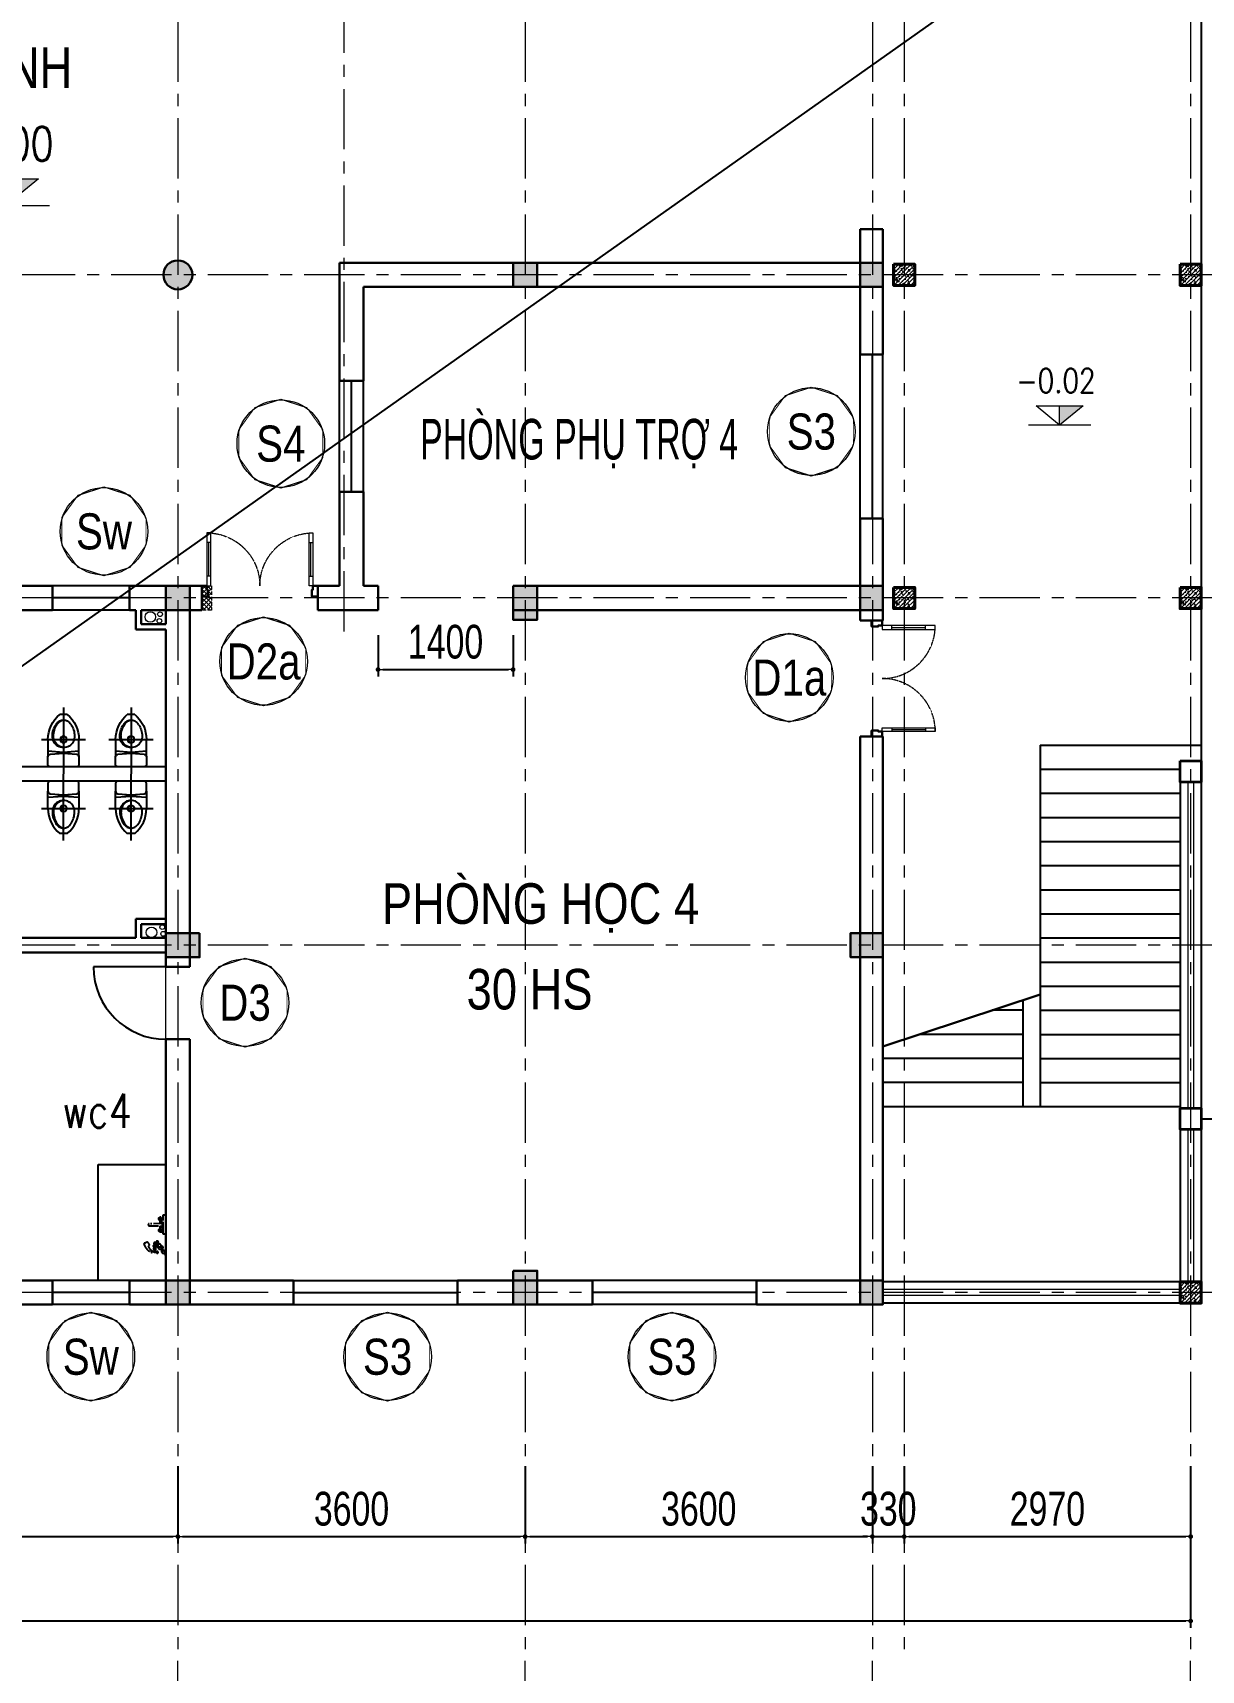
# Model space of a CAD drawing. Header units: millimetres. Extents: x -519517 to -431282, y -372679 to 113618.
# Drawn here: x -463036 to -450921, y 25973 to 42951 of the extents above; entities that cross this region are included whole.
import ezdxf
from ezdxf.enums import TextEntityAlignment as Align

# ---------------------------------------------------------------- set-up
doc = ezdxf.new("R2010")
doc.units = ezdxf.units.MM
doc.header["$LTSCALE"] = 5
for name, pattern in [('CENTER2', [28.575, 19.05, -3.175, 3.175, -3.175]), ('CENTERX2', [4, 2.5, -0.5, 0.5, -0.5]), ('DASHDOT', [1, 0.5, -0.25, 0, -0.25]), ('HIDDEN', [0.375, 0.25, -0.125]), ('HIDDEN2', [0.1875, 0.125, -0.0625])]:
    doc.linetypes.add(name, pattern=pattern)
doc.layers.get('0').update_dxf_attribs({"linetype": 'CENTER2'})
for name, color, linetype, lineweight in [('03', 252, 'Continuous', 30), ('BICO-4-NET CAT KT', 4, 'Continuous', 35), ('BICO-9-NÉT CỬA', 9, 'Continuous', 25), ('cat2', 22, 'Continuous', 30), ('LC Dim', 8, 'Continuous', 18), ('LC Hatch', 252, 'Continuous', 9), ('LC ISO', 153, 'Continuous', 13), ('LC Net dam 1', 30, 'Continuous', 30), ('LC Net dam2', 6, 'Continuous', 40), ('LC Net khuat', 4, 'HIDDEN', 13), ('LC Net manh', 9, 'Continuous', 5), ('LC Net thay', 7, 'Continuous', 25), ('LC Net truc', 79, 'DASHDOT', 13), ('LC Text1', 3, 'Continuous', 20), ('LC Text2', 7, 'Continuous', 25), ('manh1', 67, 'Continuous', 13)]:
    doc.layers.add(name, color=color, linetype=linetype, lineweight=lineweight)
for name, color, linetype in [('1-KYHIEU', 1, 'Continuous'), ('1-NETMANH', 250, 'Continuous'), ('TEXT', 42, 'Continuous')]:
    doc.layers.add(name, color=color, linetype=linetype)
doc.layers.add('KCS_Plotter', color=11, linetype='Continuous', plot=False)
doc.styles.add('General text 2', font='arial.ttf')
doc.styles.add('HOATBIF', font='hoatbif.shx', dxfattribs={"width": 0.75})
doc.styles.add('LC 3', font='vnsimli.shx', dxfattribs={"width": 0.75})
doc.styles.add('T1', font='Vnsimli.shx', dxfattribs={"width": 0.8})
doc.styles.add('T2', font='VHARIAL.TTF', dxfattribs={"width": 0.8})
doc.dimstyles.new('Copy of 1-110', dxfattribs={"dimscale": 110, "dimtxt": 2.5, "dimasz": 0.35, "dimexe": 0.5, "dimexo": 0, "dimgap": 0.8, "dimtad": 1, "dimdec": 0, "dimzin": 0, "dimdsep": 46, "dimtxsty": 'HOATBIF', "dimblk1": 'DOT', "dimblk2": 'DOT', "dimsah": 1, "dimcen": -1, "dimdle": 1, "dimclrd": 256, "dimclre": 256, "dimclrt": 4, "dimadec": 3, "dimazin": 2, "dimtfac": 0.333333, "dimtdec": 0, "dimtix": 1, "dimtmove": 2, "dimatfit": 3, "dimldrblk": 'DOT', "dimfxl": 1, "dimtvp": 0.833333, "dimtolj": 1, "dimtzin": 0, "dimarcsym": 0})

# ---------------------------------------------------------------- blocks, each defined once
blk = doc.blocks.new('mb-xibet3')
for p, q in [((185, 0), (-185, 0)), ((-210, -25), (-210, -134)), ((-210, -370), (-210, -134)), ((-210, -215), (0, -200)), ((-179, -169), (-118, -176)), ((0, -200), (210, -215)), ((118, -176), (179, -169)), ((210, -134), (210, -25)), ((210, -134), (210, -370)), ((50, -710), (-50, -710))]:
    blk.add_line(p, q)
blk.add_circle((0, -370), 45)
for centre, radius, start, end in [((-185, -25), 25, 90, 180), ((-175, -134), 35, 180, 263.211), ((0, 817), 1000, 263.211, 276.789), ((175, -134), 35, 276.789, 0), ((185, -25), 25, 0, 90), ((240, -366), 450, 180.5512, 229.851), ((0, -410), 150, 357.1299, 182.8701), ((194, -405), 345, 182.0821, 195.8931), ((15, -410), 150, 92.8613, 182.8701), ((209, -405), 345, 182.0821, 195.8931), ((10, -370), 45, 96.3794, 263.6206), ((-240, -366), 450, 310.149, 359.4488), ((-194, -405), 345, 344.1069, 357.9179), ((99, -432), 245, 195.8931, 214.5044), ((114, -432), 245, 195.8931, 214.5044), ((38, -474), 172, 214.5044, 238.9274), ((53, -474), 172, 214.5044, 238.9274), ((0, -537), 97.7, 238.9274, 270), ((15, -537), 97.7, 238.9274, 265.5985), ((0, -537), 97.7, 270, 301.0726), ((-38, -474), 172, 301.0726, 325.4956), ((-99, -432), 245, 325.4956, 344.1069)]:
    blk.add_arc(centre, radius, start, end)
at = {"layer": '1-NETMANH'}
for p, q in [((0, -802), (0, 95)), ((-300, -370), (300, -370))]:
    blk.add_line(p, q, dxfattribs=at)
blk = doc.blocks.new('Vt03')
at = {"color": 0}
for p, q in [((125, 280), (129, 294)), ((182, 227), (168, 215)), ((221, 192), (198, 180)), ((33, 60), (73, 60)), ((172, 12), (33, 16)), ((33, 16), (33, -11)), ((45, 16), (45, 42)), ((53, 80), (53, 40)), ((61, 15), (61, 42)), ((33, -11), (172, -7)), ((33, -60), (73, -60)), ((45, -42), (45, -11)), ((53, -40), (53, -80)), ((61, -42), (61, -10))]:
    blk.add_line(p, q, dxfattribs=at)
for points in [[(7, 309), (7, 268), (14, 268), (14, 309)], [(0, -100), (0, 100), (26, 100), (26, -100)], [(26, 13), (26, -7), (33, -7), (33, 13)]]:
    blk.add_lwpolyline(points, close=True, dxfattribs=at)
blk.add_lwpolyline([(12, 289, -1.296082), (34, 259, -1.917127), (36, 270, -0.167053), (49, 238, -1.448302), (30, 244, -0.673139), (85, 228, -0.486099), (61, 204, -1.074451), (67, 232, -0.361514), (101, 182, -1.428906), (80, 192, -0.287584), (119, 201, -1.502211), (109, 190, -0.316107), (116, 228, -1.315856), (125, 213, -0.643473), (103, 240, -0.070392), (116, 258, -0.515207), (128, 256, -1.801469), (107, 258, 0.730196), (91, 279, -2.626927), (97, 289, 0.91518), (113, 291, 0.978175), (109, 291, 0.823089), (127, 287, -1.030732)], format="xyb", dxfattribs=at)
for centre, radius in [((53, 60), 20), ((53, 60), 12), ((53, -60), 20), ((53, -60), 12)]:
    blk.add_circle(centre, radius, dxfattribs=at)
for centre, radius, start, end in [((98, 194), 89.8, 21.3285, 72.4278), ((101, 167), 130, 16.3177, 77.8898), ((220, 229), 54.3, 194.4065, 245.2427), ((216, 201), 10.4, 297.0942, 16.3177), ((172, 2), 9.94, 270, 90)]:
    blk.add_arc(centre, radius, start, end, dxfattribs=at)
blk = doc.blocks.new('DOT')
at = {"color": 0, "linetype": 'ByBlock'}
blk.add_line((-0.5, 0), (-1, 0), dxfattribs=at)
at = {"color": 0, "linetype": 'ByBlock', "const_width": 0.5}
blk.add_lwpolyline([(-0.25, 0, 1), (0.25, 0, 1)], format="xyb", close=True, dxfattribs=at)
blk = doc.blocks.new('*D141')
at = {"layer": 'Defpoints', "color": 0, "transparency": 16777216}
for p in [(-466131, 28090), (-461531, 28090), (-461531, 27359)]:
    blk.add_point(p, dxfattribs=at)
at = {"layer": 'LC Dim', "lineweight": -2, "transparency": 16777216}
for p, q in [((-466131, 28090), (-466131, 27289)), ((-461531, 28090), (-461531, 27289)), ((-466082, 27359), (-461580, 27359))]:
    blk.add_line(p, q, dxfattribs=at)
at = {"layer": 'LC Dim', "lineweight": -2, "transparency": 16777216, "xscale": 49, "yscale": 49, "zscale": 49, "rotation": 180}
blk.add_blockref('DOT', (-466131, 27359), dxfattribs=at)
at = {"layer": 'LC Dim', "lineweight": -2, "transparency": 16777216, "xscale": 49, "yscale": 49, "zscale": 49}
blk.add_blockref('DOT', (-461531, 27359), dxfattribs=at)
at = {"layer": 'LC Dim', "color": 4, "transparency": 16777216, "insert": (-463831, 27646), "char_height": 350, "attachment_point": 5, "style": 'HOATBIF'}
blk.add_mtext('\\A1;4600', dxfattribs=at)
blk = doc.blocks.new('_Dot')
at = {"color": 0, "linetype": 'ByBlock', "lineweight": -2}
blk.add_line((-0.5, 0), (-1, 0), dxfattribs=at)
at = {"color": 0, "linetype": 'ByBlock', "const_width": 0.5}
blk.add_lwpolyline([(-0.25, 0, 1), (0.25, 0, 1)], format="xyb", close=True, dxfattribs=at)
blk = doc.blocks.new('*D142')
at = {"layer": 'Defpoints', "color": 0, "transparency": 16777216}
for p in [(-461531, 28090), (-457931, 28090), (-457931, 27359)]:
    blk.add_point(p, dxfattribs=at)
at = {"layer": 'LC Dim', "lineweight": -2, "transparency": 16777216}
for p, q in [((-461531, 28090), (-461531, 27289)), ((-457931, 28090), (-457931, 27289)), ((-461482, 27359), (-457980, 27359))]:
    blk.add_line(p, q, dxfattribs=at)
at = {"layer": 'LC Dim', "lineweight": -2, "transparency": 16777216, "xscale": 49, "yscale": 49, "zscale": 49, "rotation": 180}
blk.add_blockref('DOT', (-461531, 27359), dxfattribs=at)
at = {"layer": 'LC Dim', "lineweight": -2, "transparency": 16777216, "xscale": 49, "yscale": 49, "zscale": 49}
blk.add_blockref('DOT', (-457931, 27359), dxfattribs=at)
at = {"layer": 'LC Dim', "color": 4, "transparency": 16777216, "insert": (-459731, 27646), "char_height": 350, "attachment_point": 5, "style": 'HOATBIF'}
blk.add_mtext('\\A1;3600', dxfattribs=at)
blk = doc.blocks.new('*D143')
at = {"layer": 'Defpoints', "color": 0, "transparency": 16777216}
for p in [(-457931, 28090), (-454331, 28090), (-454331, 27359)]:
    blk.add_point(p, dxfattribs=at)
at = {"layer": 'LC Dim', "lineweight": -2, "transparency": 16777216}
for p, q in [((-457931, 28090), (-457931, 27289)), ((-454331, 28090), (-454331, 27289)), ((-457882, 27359), (-454380, 27359))]:
    blk.add_line(p, q, dxfattribs=at)
at = {"layer": 'LC Dim', "lineweight": -2, "transparency": 16777216, "xscale": 49, "yscale": 49, "zscale": 49, "rotation": 180}
blk.add_blockref('DOT', (-457931, 27359), dxfattribs=at)
at = {"layer": 'LC Dim', "lineweight": -2, "transparency": 16777216, "xscale": 49, "yscale": 49, "zscale": 49}
blk.add_blockref('DOT', (-454331, 27359), dxfattribs=at)
at = {"layer": 'LC Dim', "color": 4, "transparency": 16777216, "insert": (-456131, 27646), "char_height": 350, "attachment_point": 5, "style": 'HOATBIF'}
blk.add_mtext('\\A1;3600', dxfattribs=at)
blk = doc.blocks.new('*D144')
at = {"layer": 'Defpoints', "color": 0, "transparency": 16777216}
for p in [(-454001, 28090), (-451031, 28090), (-451031, 27359)]:
    blk.add_point(p, dxfattribs=at)
at = {"layer": 'LC Dim', "lineweight": -2, "transparency": 16777216}
for p, q in [((-454001, 28090), (-454001, 27289)), ((-451031, 28090), (-451031, 27289)), ((-453952, 27359), (-451080, 27359))]:
    blk.add_line(p, q, dxfattribs=at)
at = {"layer": 'LC Dim', "lineweight": -2, "transparency": 16777216, "xscale": 49, "yscale": 49, "zscale": 49, "rotation": 180}
blk.add_blockref('DOT', (-454001, 27359), dxfattribs=at)
at = {"layer": 'LC Dim', "lineweight": -2, "transparency": 16777216, "xscale": 49, "yscale": 49, "zscale": 49}
blk.add_blockref('DOT', (-451031, 27359), dxfattribs=at)
at = {"layer": 'LC Dim', "color": 4, "transparency": 16777216, "insert": (-452516, 27646), "char_height": 350, "attachment_point": 5, "style": 'HOATBIF'}
blk.add_mtext('\\A1;2970', dxfattribs=at)
blk = doc.blocks.new('*D145')
at = {"layer": 'Defpoints', "color": 0, "transparency": 16777216}
for p in [(-476631, 28090), (-451031, 28090), (-451031, 26484)]:
    blk.add_point(p, dxfattribs=at)
at = {"layer": 'LC Dim', "lineweight": -2, "transparency": 16777216}
for p, q in [((-476631, 28090), (-476631, 26414)), ((-451031, 28090), (-451031, 26414)), ((-476582, 26484), (-451080, 26484))]:
    blk.add_line(p, q, dxfattribs=at)
at = {"layer": 'LC Dim', "lineweight": -2, "transparency": 16777216, "xscale": 49, "yscale": 49, "zscale": 49, "rotation": 180}
blk.add_blockref('DOT', (-476631, 26484), dxfattribs=at)
at = {"layer": 'LC Dim', "lineweight": -2, "transparency": 16777216, "xscale": 49, "yscale": 49, "zscale": 49}
blk.add_blockref('DOT', (-451031, 26484), dxfattribs=at)
at = {"layer": 'LC Dim', "color": 4, "transparency": 16777216, "insert": (-463831, 26771), "char_height": 350, "attachment_point": 5, "style": 'HOATBIF'}
blk.add_mtext('\\A1;25600', dxfattribs=at)
blk = doc.blocks.new('*D147')
at = {"layer": 'Defpoints', "color": 0, "transparency": 16777216}
for p in [(-459456, 36704), (-458056, 36704), (-458056, 36348)]:
    blk.add_point(p, dxfattribs=at)
at = {"layer": 'LC Dim', "lineweight": -2, "transparency": 16777216}
for p, q in [((-459456, 36704), (-459456, 36278)), ((-458056, 36704), (-458056, 36278)), ((-459407, 36348), (-458105, 36348))]:
    blk.add_line(p, q, dxfattribs=at)
at = {"layer": 'LC Dim', "lineweight": -2, "transparency": 16777216, "xscale": 49, "yscale": 49, "zscale": 49, "rotation": 180}
blk.add_blockref('DOT', (-459456, 36348), dxfattribs=at)
at = {"layer": 'LC Dim', "lineweight": -2, "transparency": 16777216, "xscale": 49, "yscale": 49, "zscale": 49}
blk.add_blockref('DOT', (-458056, 36348), dxfattribs=at)
at = {"layer": 'LC Dim', "color": 4, "transparency": 16777216, "insert": (-458756, 36635), "char_height": 350, "attachment_point": 5, "style": 'HOATBIF'}
blk.add_mtext('\\A1;1400', dxfattribs=at)
blk = doc.blocks.new('TTRUC')
at = {"layer": 'LC ISO'}
for p, q in [((0, 6.95), (0, 10.13)), ((-6.95, 0), (-10.13, 0)), ((6.95, 0), (10.13, 0)), ((0, -6.95), (0, -10.13))]:
    blk.add_line(p, q, dxfattribs=at)
at = {"layer": 'LC Net manh'}
blk.add_circle((0, 0), 6.95, dxfattribs=at)
blk = doc.blocks.new('*U110')
at = {"layer": 'Defpoints'}
blk.add_lwpolyline([(0, 4.25), (-2.5, 3.44), (-4.04, 1.31), (-4.04, -1.31), (-2.5, -3.44), (0, -4.25), (2.5, -3.44), (4.04, -1.31), (4.04, 1.31), (2.5, 3.44)], close=True, dxfattribs=at)
at = {"layer": 'LC Text1', "style": 'General text 2', "width": 0.8, "flags": 8}
blk.add_attdef('SYMBOL', text='', height=3.5, dxfattribs=at).set_placement((0, 0), align=Align.MIDDLE_CENTER)
blk.add_wipeout([(0, 4.25), (-2.5, 3.44), (-4.04, 1.31), (-4.04, -1.31), (-2.5, -3.44), (0, -4.25), (2.5, -3.44), (4.04, -1.31), (4.04, 1.31), (2.5, 3.44)]).dxf.layer = 'LC Net manh'
at = {"layer": 'LC ISO'}
blk.add_circle((0, 0), 4.25, dxfattribs=at)
blk = doc.blocks.new('Caodo1')
at = {"layer": 'LC Text1'}
blk.add_hatch(color=256, dxfattribs=at).paths.add_polyline_path([(0, 200), (0, 0), (243, 200)])
for p, q in [((0, 0), (0, 200)), ((324, 0), (-324, 0))]:
    blk.add_line(p, q, dxfattribs=at)
blk.add_lwpolyline([(-243, 200), (243, 200), (0, 0), (0, 0)], close=True, dxfattribs=at)
at = {"layer": 'LC Text1', "style": 'T1', "width": 0.8}
blk.add_attdef('%%P0,00', text='', height=250, dxfattribs=at).set_placement((-39, 460), align=Align.MIDDLE_CENTER)
blk = doc.blocks.new('*U159')
for p, q in [((-450, -90), (-450, -50)), ((-100, -70), (-450, -70)), ((-100, -90), (-100, -50)), ((-450, -1110), (-450, -1150)), ((-100, -1130), (-450, -1130)), ((-100, -1110), (-100, -1150))]:
    blk.add_line(p, q)
for points in [[(0, -50), (0, -90), (-550, -90), (-550, -50)], [(0, -1150), (0, -1110), (-550, -1110), (-550, -1150)]]:
    blk.add_lwpolyline(points, close=True)
at = {"linetype": 'HIDDEN2'}
for centre, start, end in [((0, -50), 180, 270), ((0, -1150), 90, 180)]:
    blk.add_arc(centre, 550, start, end, dxfattribs=at)
at = {"layer": '03'}
for points in [[(110, 0), (110, -60), (40, -60), (40, -50), (0, -50), (0, 0)], [(110, -1200), (110, -1140), (40, -1140), (40, -1150), (0, -1150), (0, -1200)]]:
    blk.add_lwpolyline(points, close=True, dxfattribs=at)
blk = doc.blocks.new('*D160')
at = {"layer": 'Defpoints', "color": 0, "transparency": 16777216}
for p in [(-450254, 35290), (-450921, 31690), (-448207, 31690)]:
    blk.add_point(p, dxfattribs=at)
at = {"layer": 'LC Dim', "lineweight": -2, "transparency": 16777216}
for p, q in [((-450254, 35290), (-448137, 35290)), ((-448207, 35241), (-448207, 31739)), ((-450921, 31690), (-448137, 31690))]:
    blk.add_line(p, q, dxfattribs=at)
at = {"layer": 'LC Dim', "lineweight": -2, "transparency": 16777216, "xscale": 49, "yscale": 49, "zscale": 49}
for p, rotation in [((-448207, 35290), 90), ((-448207, 31690), 270)]:
    blk.add_blockref('DOT', p, dxfattribs=dict(at, rotation=rotation))
at = {"layer": 'LC Dim', "color": 4, "transparency": 16777216, "insert": (-448494, 33490), "char_height": 350, "attachment_point": 5, "rotation": 90, "style": 'HOATBIF'}
blk.add_mtext('\\A1;3600', dxfattribs=at)
blk = doc.blocks.new('*D169')
at = {"layer": 'Defpoints', "color": 0, "transparency": 16777216}
for p in [(-454331, 28090), (-454001, 28090), (-454001, 27359)]:
    blk.add_point(p, dxfattribs=at)
at = {"layer": 'LC Dim', "lineweight": -2, "transparency": 16777216}
for p, q in [((-454331, 28090), (-454331, 27289)), ((-454001, 28090), (-454001, 27289)), ((-454380, 27359), (-454429, 27359)), ((-454331, 27359), (-454001, 27359)), ((-453952, 27359), (-453903, 27359))]:
    blk.add_line(p, q, dxfattribs=at)
at = {"layer": 'LC Dim', "lineweight": -2, "transparency": 16777216, "xscale": 49, "yscale": 49, "zscale": 49}
blk.add_blockref('DOT', (-454331, 27359), dxfattribs=at)
at = {"layer": 'LC Dim', "lineweight": -2, "transparency": 16777216, "xscale": 49, "yscale": 49, "zscale": 49, "rotation": 180}
blk.add_blockref('DOT', (-454001, 27359), dxfattribs=at)
at = {"layer": 'LC Dim', "color": 4, "transparency": 16777216, "insert": (-454166, 27646), "char_height": 350, "attachment_point": 5, "style": 'HOATBIF'}
blk.add_mtext('\\A1;330', dxfattribs=at)

msp = doc.modelspace()

# ---------------------------------------------------------------- hatches: boundary and pattern name
at = {"layer": 'LC Hatch'}
h = msp.add_hatch(color=256, dxfattribs=at)
edge = h.paths.add_edge_path()
edge.add_arc((-461531.3, 40440.4), 150, 0, 360)
for points in [[(-458056.3, 40315.4), (-457806.3, 40315.4), (-457806.3, 40565.4), (-458056.3, 40565.4)], [(-454456.3, 40315.4), (-454221.3, 40315.4), (-454221.3, 40565.4), (-454456.3, 40565.4)], [(-461406.3, 36965.4), (-461656.3, 36965.4), (-461656.3, 37215.4), (-461406.3, 37215.4)], [(-458056.3, 37215.4), (-457806.3, 37215.4), (-457806.3, 36865.4), (-458056.3, 36865.4)], [(-454456.3, 36965.4), (-454221.3, 36965.4), (-454221.3, 37215.4), (-454456.3, 37215.4)], [(-461306.3, 33615.4), (-461306.3, 33365.4), (-461656.3, 33365.4), (-461656.3, 33615.4)], [(-454221.3, 33615.4), (-454221.3, 33365.4), (-454556.3, 33365.4), (-454556.3, 33615.4)], [(-458056.3, 30115.4), (-457806.3, 30115.4), (-457806.3, 29765.4), (-458056.3, 29765.4)], [(-461406.3, 29765.4), (-461656.3, 29765.4), (-461656.3, 30015.4), (-461406.3, 30015.4)], [(-454456.3, 29765.4), (-454221.3, 29765.4), (-454221.3, 30015.4), (-454456.3, 30015.4)]]:
    msp.add_hatch(color=256, dxfattribs=at).paths.add_polyline_path(points)
h = msp.add_hatch(dxfattribs=at)
h.set_pattern_fill('BETONG', color=256, scale=20, pattern_type=2)
h.set_pattern_definition([(0, (-2970, 0), (0, 103.923048), [2.5, -57.5]), (0, (-2970, 4.33), (0, 103.923048), [2.5, -57.5]), (120, (-2970, 0), (-90, -51.961524), [2.5, -57.5]), (120, (-2966.25, 2.17), (-90, -51.961524), [2.5, -57.5]), (0, (-2940, 51.96), (0, 103.923048), [2.5, -57.5]), (0, (-2940, 56.29), (0, 103.923048), [2.5, -57.5]), (120, (-2940, 51.96), (-90, -51.961524), [2.5, -57.5]), (120, (-2936.25, 54.13), (-90, -51.961524), [2.5, -57.5]), (60, (-2967.5, 0), (-90, 51.961524), [2.5, -57.5]), (60, (-2971.25, 2.17), (-90, 51.961524), [2.5, -57.5]), (60, (-2937.5, -51.96), (-90, 51.961524), [2.5, -57.5]), (60, (-2941.25, -49.8), (-90, 51.961524), [2.5, -57.5]), (45, (-2970, 0), (-21.2132034, 21.2132034), []), (50, (-2970, 0), (143.452037, -12.550427), [15, -165]), (355, (-2970, 0), (-27.750267, 150.438427), [12, -132]), (100.4514, (-2958.05, -1.05), (115.701876, 137.88791), [12.74804, -140.228422]), (46.1842, (-2970, 40), (213.44821, -33.1038), [22.5, -247.5]), (96.6356, (-2952.21, 37.24), (186.93254, 194.82357), [19.12206, -210.3426]), (351.1842, (-2970, 40), (186.93239, 194.82372), [18, -198]), (21, (-2950, 30), (119.38141, -80.523778), [15, -165]), (326, (-2950, 30), (48.663066, 145.03001), [12, -132]), (71.4514, (-2940.05, 23.29), (168.044526, 64.5061), [12.74804, -140.228422]), (37.5, (-2970, 0), (2.431971, 66.578771), [0, -130.4, 0, -134, 0, -132.5]), (7.5, (-2970, 0), (52.613907, 78.882342), [0, -76.4, 0, -127.4, 0, -50.5]), (327.5, (-3014.6, 0), (106.764487, -4.5109743), [0, -50, 0, -156, 0, -207]), (317.5, (-3034.6, 0), (116.637234, 20.020996), [0, -65, 0, -103.6, 0, -147])])
h.paths.add_polyline_path([(-453891.3, 40550.4), (-454111.3, 40550.4), (-454111.3, 40330.4), (-453891.3, 40330.4)])
h = msp.add_hatch(dxfattribs=at)
h.set_pattern_fill('BETONG', color=256, scale=20, pattern_type=2)
h.set_pattern_definition([(0, (0, 0), (0, 103.923048), [2.5, -57.5]), (0, (0, 4.33), (0, 103.923048), [2.5, -57.5]), (120, (0, 0), (-90, -51.961524), [2.5, -57.5]), (120, (3.75, 2.17), (-90, -51.961524), [2.5, -57.5]), (0, (30, 51.96), (0, 103.923048), [2.5, -57.5]), (0, (30, 56.29), (0, 103.923048), [2.5, -57.5]), (120, (30, 51.96), (-90, -51.961524), [2.5, -57.5]), (120, (33.75, 54.13), (-90, -51.961524), [2.5, -57.5]), (60, (2.5, 0), (-90, 51.961524), [2.5, -57.5]), (60, (-1.25, 2.17), (-90, 51.961524), [2.5, -57.5]), (60, (32.5, -51.96), (-90, 51.961524), [2.5, -57.5]), (60, (28.75, -49.8), (-90, 51.961524), [2.5, -57.5]), (45, (0, 0), (-21.2132034, 21.2132034), []), (50, (0, 0), (143.452037, -12.550427), [15, -165]), (355, (0, 0), (-27.750267, 150.438427), [12, -132]), (100.4514, (11.95, -1.05), (115.701876, 137.88791), [12.74804, -140.228422]), (46.1842, (0, 40), (213.44821, -33.1038), [22.5, -247.5]), (96.6356, (17.79, 37.24), (186.93254, 194.82357), [19.12206, -210.3426]), (351.1842, (0, 40), (186.93239, 194.82372), [18, -198]), (21, (20, 30), (119.38141, -80.523778), [15, -165]), (326, (20, 30), (48.663066, 145.03001), [12, -132]), (71.4514, (29.95, 23.29), (168.044526, 64.5061), [12.74804, -140.228422]), (37.5, (0, 0), (2.431971, 66.578771), [0, -130.4, 0, -134, 0, -132.5]), (7.5, (0, 0), (52.613907, 78.882342), [0, -76.4, 0, -127.4, 0, -50.5]), (327.5, (-44.6, 0), (106.764487, -4.5109743), [0, -50, 0, -156, 0, -207]), (317.5, (-64.6, 0), (116.637234, 20.020996), [0, -65, 0, -103.6, 0, -147])])
h.paths.add_polyline_path([(-450921.3, 40550.4), (-451141.3, 40550.4), (-451141.3, 40330.4), (-450921.3, 40330.4)])
h = msp.add_hatch(dxfattribs=at)
h.set_pattern_fill('BETONG', color=256, scale=20, pattern_type=2)
h.set_pattern_definition([(0, (-2970, -3350), (0, 103.923048), [2.5, -57.5]), (0, (-2970, -3345.67), (0, 103.923048), [2.5, -57.5]), (120, (-2970, -3350), (-90, -51.961524), [2.5, -57.5]), (120, (-2966.25, -3347.83), (-90, -51.961524), [2.5, -57.5]), (0, (-2940, -3298.04), (0, 103.923048), [2.5, -57.5]), (0, (-2940, -3293.71), (0, 103.923048), [2.5, -57.5]), (120, (-2940, -3298.04), (-90, -51.961524), [2.5, -57.5]), (120, (-2936.25, -3295.87), (-90, -51.961524), [2.5, -57.5]), (60, (-2967.5, -3350), (-90, 51.961524), [2.5, -57.5]), (60, (-2971.25, -3347.83), (-90, 51.961524), [2.5, -57.5]), (60, (-2937.5, -3401.96), (-90, 51.961524), [2.5, -57.5]), (60, (-2941.25, -3399.8), (-90, 51.961524), [2.5, -57.5]), (45, (-2970, -3350), (-21.2132034, 21.2132034), []), (50, (-2970, -3350), (143.452037, -12.550427), [15, -165]), (355, (-2970, -3350), (-27.750267, 150.438427), [12, -132]), (100.4514, (-2958.05, -3351.05), (115.701876, 137.88791), [12.74804, -140.228422]), (46.1842, (-2970, -3310), (213.44821, -33.1038), [22.5, -247.5]), (96.6356, (-2952.21, -3312.76), (186.93254, 194.82357), [19.12206, -210.3426]), (351.1842, (-2970, -3310), (186.93239, 194.82372), [18, -198]), (21, (-2950, -3320), (119.38141, -80.523778), [15, -165]), (326, (-2950, -3320), (48.663066, 145.03001), [12, -132]), (71.4514, (-2940.05, -3326.71), (168.044526, 64.5061), [12.74804, -140.228422]), (37.5, (-2970, -3350), (2.431971, 66.578771), [0, -130.4, 0, -134, 0, -132.5]), (7.5, (-2970, -3350), (52.613907, 78.882342), [0, -76.4, 0, -127.4, 0, -50.5]), (327.5, (-3014.6, -3350), (106.764487, -4.5109743), [0, -50, 0, -156, 0, -207]), (317.5, (-3034.6, -3350), (116.637234, 20.020996), [0, -65, 0, -103.6, 0, -147])])
h.paths.add_polyline_path([(-453891.3, 37200.4), (-454111.3, 37200.4), (-454111.3, 36980.4), (-453891.3, 36980.4)])
h = msp.add_hatch(dxfattribs=at)
h.set_pattern_fill('BETONG', color=256, scale=20, pattern_type=2)
h.set_pattern_definition([(0, (0, -3350), (0, 103.923048), [2.5, -57.5]), (0, (0, -3345.67), (0, 103.923048), [2.5, -57.5]), (120, (0, -3350), (-90, -51.961524), [2.5, -57.5]), (120, (3.75, -3347.83), (-90, -51.961524), [2.5, -57.5]), (0, (30, -3298.04), (0, 103.923048), [2.5, -57.5]), (0, (30, -3293.71), (0, 103.923048), [2.5, -57.5]), (120, (30, -3298.04), (-90, -51.961524), [2.5, -57.5]), (120, (33.75, -3295.87), (-90, -51.961524), [2.5, -57.5]), (60, (2.5, -3350), (-90, 51.961524), [2.5, -57.5]), (60, (-1.25, -3347.83), (-90, 51.961524), [2.5, -57.5]), (60, (32.5, -3401.96), (-90, 51.961524), [2.5, -57.5]), (60, (28.75, -3399.8), (-90, 51.961524), [2.5, -57.5]), (45, (0, -3350), (-21.2132034, 21.2132034), []), (50, (0, -3350), (143.452037, -12.550427), [15, -165]), (355, (0, -3350), (-27.750267, 150.438427), [12, -132]), (100.4514, (11.95, -3351.05), (115.701876, 137.88791), [12.74804, -140.228422]), (46.1842, (0, -3310), (213.44821, -33.1038), [22.5, -247.5]), (96.6356, (17.79, -3312.76), (186.93254, 194.82357), [19.12206, -210.3426]), (351.1842, (0, -3310), (186.93239, 194.82372), [18, -198]), (21, (20, -3320), (119.38141, -80.523778), [15, -165]), (326, (20, -3320), (48.663066, 145.03001), [12, -132]), (71.4514, (29.95, -3326.71), (168.044526, 64.5061), [12.74804, -140.228422]), (37.5, (0, -3350), (2.431971, 66.578771), [0, -130.4, 0, -134, 0, -132.5]), (7.5, (0, -3350), (52.613907, 78.882342), [0, -76.4, 0, -127.4, 0, -50.5]), (327.5, (-44.6, -3350), (106.764487, -4.5109743), [0, -50, 0, -156, 0, -207]), (317.5, (-64.6, -3350), (116.637234, 20.020996), [0, -65, 0, -103.6, 0, -147])])
h.paths.add_polyline_path([(-450921.3, 37200.4), (-451141.3, 37200.4), (-451141.3, 36980.4), (-450921.3, 36980.4)])
h = msp.add_hatch(dxfattribs=at)
h.set_pattern_fill('BETONG', color=256, scale=20, pattern_type=2)
h.set_pattern_definition([(0, (1e-10, -10550), (0, 103.923048), [2.5, -57.5]), (0, (1e-10, -10545.67), (0, 103.923048), [2.5, -57.5]), (120, (1e-10, -10550), (-90, -51.961524), [2.5, -57.5]), (120, (3.75, -10547.83), (-90, -51.961524), [2.5, -57.5]), (0, (30, -10498.04), (0, 103.923048), [2.5, -57.5]), (0, (30, -10493.71), (0, 103.923048), [2.5, -57.5]), (120, (30, -10498.04), (-90, -51.961524), [2.5, -57.5]), (120, (33.75, -10495.87), (-90, -51.961524), [2.5, -57.5]), (60, (2.5, -10550), (-90, 51.961524), [2.5, -57.5]), (60, (-1.25, -10547.83), (-90, 51.961524), [2.5, -57.5]), (60, (32.5, -10601.96), (-90, 51.961524), [2.5, -57.5]), (60, (28.75, -10599.8), (-90, 51.961524), [2.5, -57.5]), (45, (1e-10, -10550), (-21.2132034, 21.2132034), []), (50, (1e-10, -10550), (143.452037, -12.550427), [15, -165]), (355, (1e-10, -10550), (-27.750267, 150.438427), [12, -132]), (100.4514, (11.95, -10551.05), (115.701876, 137.88791), [12.74804, -140.228422]), (46.1842, (1e-10, -10510), (213.44821, -33.1038), [22.5, -247.5]), (96.6356, (17.79, -10512.76), (186.93254, 194.82357), [19.12206, -210.3426]), (351.1842, (1e-10, -10510), (186.93239, 194.82372), [18, -198]), (21, (20, -10520), (119.38141, -80.523778), [15, -165]), (326, (20, -10520), (48.663066, 145.03001), [12, -132]), (71.4514, (29.95, -10526.71), (168.044526, 64.5061), [12.74804, -140.228422]), (37.5, (1e-10, -10550), (2.431971, 66.578771), [0, -130.4, 0, -134, 0, -132.5]), (7.5, (1e-10, -10550), (52.613907, 78.882342), [0, -76.4, 0, -127.4, 0, -50.5]), (327.5, (-44.6, -10550), (106.764487, -4.5109743), [0, -50, 0, -156, 0, -207]), (317.5, (-64.6, -10550), (116.637234, 20.020996), [0, -65, 0, -103.6, 0, -147])])
h.paths.add_polyline_path([(-450921.3, 30000.4), (-451141.3, 30000.4), (-451141.3, 29780.4), (-450921.3, 29780.4)])

# ---------------------------------------------------------------- linework, layer by layer
at = {"layer": '1-KYHIEU'}
msp.add_line((-461656.3, 33265.4), (-462406.3, 33265.4), dxfattribs=at)
at = {"layer": 'BICO-4-NET CAT KT'}
for points in [[(-451141.3, 35400.4), (-450921.3, 35400.4), (-450921.3, 35180.4), (-451141.3, 35180.4)], [(-451141.3, 31800.4), (-450921.3, 31800.4), (-450921.3, 31580.4), (-451141.3, 31580.4)]]:
    msp.add_lwpolyline(points, close=True, dxfattribs=at)
at = {"layer": 'BICO-9-NÉT CỬA'}
for p, q in [((-454456.3, 37915.4), (-454456.3, 39615.4)), ((-454331.3, 37915.4), (-454331.3, 39615.4)), ((-454221.3, 37915.4), (-454221.3, 39615.4)), ((-459856.3, 38190.4), (-459856.3, 39340.4)), ((-459731.3, 38190.4), (-459731.3, 39340.4)), ((-459606.3, 38190.4), (-459606.3, 39340.4)), ((-462031.3, 37215.4), (-462831.3, 37215.4)), ((-462031.3, 37090.4), (-462831.3, 37090.4)), ((-462031.3, 36965.4), (-462831.3, 36965.4)), ((-462031.3, 30015.4), (-462831.3, 30015.4)), ((-462031.3, 29890.4), (-462831.3, 29890.4)), ((-460331.3, 30015.4), (-458631.3, 30015.4)), ((-460331.3, 29890.4), (-458631.3, 29890.4)), ((-455531.3, 30015.4), (-457231.3, 30015.4)), ((-455531.3, 29890.4), (-457231.3, 29890.4)), ((-462031.3, 29765.4), (-462831.3, 29765.4)), ((-460331.3, 29765.4), (-458631.3, 29765.4)), ((-455531.3, 29765.4), (-457231.3, 29765.4))]:
    msp.add_line(p, q, dxfattribs=at)
msp.add_arc((-461656.3, 33265.4), 750, 180, 270, dxfattribs=at)
at = {"layer": 'cat2'}
msp.add_lwpolyline([(-454221.3, 32439.3), (-452591.3, 32981.1)], dxfattribs=at)
at = {"layer": 'LC ISO'}
msp.add_line((-461656.3, 32515.4), (-461656.3, 33265.4), dxfattribs=at)
for centre, radius in [((-461816.8, 36893.4), 55), ((-461722.6, 36852.7), 24), ((-461716.1, 36922), 25), ((-461804.9, 33623.2), 55), ((-461692.9, 33678), 24), ((-461683.1, 33608.8), 25)]:
    msp.add_circle(centre, radius, dxfattribs=at)
at = {"layer": 'LC Net dam 1'}
for p, q in [((-454456.3, 40915.4), (-454221.3, 40915.4)), ((-454456.3, 40565.4), (-454456.3, 40915.4)), ((-454221.3, 40565.4), (-454221.3, 40915.4)), ((-459856.3, 40565.4), (-454221.3, 40565.4)), ((-459856.3, 39340.4), (-459856.3, 40565.4)), ((-454221.3, 39615.4), (-454221.3, 40565.4)), ((-459606.3, 40315.4), (-454456.3, 40315.4)), ((-459606.3, 39340.4), (-459606.3, 40315.4)), ((-458056.3, 40315.4), (-457806.3, 40315.4)), ((-458056.3, 40315.4), (-457806.3, 40315.4)), ((-454456.3, 39615.4), (-454456.3, 40315.4)), ((-454456.3, 40315.4), (-454221.3, 40315.4)), ((-454456.3, 40315.4), (-454221.3, 40315.4)), ((-454221.3, 39615.4), (-454456.3, 39615.4)), ((-459606.3, 39340.4), (-459856.3, 39340.4)), ((-459856.3, 37215.4), (-459856.3, 38190.4)), ((-459606.3, 38190.4), (-459856.3, 38190.4)), ((-459606.3, 37215.4), (-459606.3, 38190.4)), ((-454456.3, 37215.4), (-454456.3, 37915.4)), ((-454221.3, 37915.4), (-454456.3, 37915.4)), ((-454221.3, 36855.4), (-454221.3, 37915.4)), ((-462831.3, 37215.4), (-463331.3, 37215.4)), ((-462831.3, 36965.4), (-462831.3, 37215.4)), ((-461281.3, 37215.4), (-462031.3, 37215.4)), ((-462031.3, 36965.4), (-462031.3, 37215.4)), ((-461281.3, 36965.4), (-461281.3, 37215.4)), ((-459856.3, 37215.4), (-460081.3, 37215.4)), ((-460081.3, 37215.4), (-460081.3, 36965.4)), ((-459456.3, 37215.4), (-459606.3, 37215.4)), ((-459606.3, 37215.4), (-459456.3, 37215.4)), ((-459456.3, 37215.4), (-459456.3, 36965.4)), ((-454456.3, 37215.4), (-458056.3, 37215.4)), ((-458056.3, 37215.4), (-454456.3, 37215.4)), ((-458056.3, 37215.4), (-457806.3, 37215.4)), ((-458056.3, 37215.4), (-457806.3, 37215.4)), ((-462831.3, 36965.4), (-463331.3, 36965.4)), ((-461966.3, 36965.4), (-462031.3, 36965.4)), ((-461966.3, 36965.4), (-461966.3, 36765.4)), ((-461656.3, 36965.4), (-461911.3, 36965.4)), ((-461911.3, 36965.4), (-461911.3, 36820.4)), ((-461656.3, 36820.4), (-461656.3, 36965.4)), ((-461406.3, 36965.4), (-461656.3, 36965.4)), ((-461406.3, 36965.4), (-461656.3, 36965.4)), ((-461406.3, 36965.4), (-461281.3, 36965.4)), ((-461406.3, 33265.4), (-461406.3, 36965.4)), ((-460081.3, 36965.4), (-459456.3, 36965.4)), ((-458056.3, 36965.4), (-454456.3, 36965.4)), ((-454456.3, 36965.4), (-454221.3, 36965.4)), ((-454456.3, 36965.4), (-454221.3, 36965.4)), ((-454456.3, 36855.4), (-454456.3, 36965.4)), ((-454456.3, 36855.4), (-454221.3, 36855.4)), ((-461656.3, 36765.4), (-461966.3, 36765.4)), ((-461656.3, 36820.4), (-461911.3, 36820.4)), ((-461656.3, 33265.4), (-461656.3, 36765.4)), ((-454456.3, 30015.4), (-454456.3, 35655.4)), ((-454456.3, 35655.4), (-454221.3, 35655.4)), ((-454221.3, 29765.4), (-454221.3, 35655.4)), ((-461966.3, 33565.4), (-461966.3, 33765.4)), ((-461656.3, 33765.4), (-461966.3, 33765.4)), ((-461656.3, 33710.4), (-461911.3, 33710.4)), ((-461911.3, 33565.4), (-461911.3, 33710.4)), ((-461966.3, 33565.4), (-466006.3, 33565.4)), ((-461656.3, 33565.4), (-461911.3, 33565.4)), ((-461306.3, 33615.4), (-461306.3, 33365.4)), ((-461306.3, 33615.4), (-461306.3, 33365.4)), ((-454221.3, 33615.4), (-454221.3, 33365.4)), ((-454221.3, 33615.4), (-454221.3, 33365.4)), ((-461656.3, 33415.4), (-465806.3, 33415.4)), ((-461656.3, 33265.4), (-461406.3, 33265.4)), ((-461656.3, 30015.4), (-461656.3, 32515.4)), ((-461656.3, 32515.4), (-461406.3, 32515.4)), ((-461406.3, 30015.4), (-461406.3, 32515.4)), ((-458056.3, 30115.4), (-457806.3, 30115.4)), ((-458056.3, 30115.4), (-457806.3, 30115.4)), ((-462831.3, 30015.4), (-464831.3, 30015.4)), ((-462831.3, 30015.4), (-462831.3, 29765.4)), ((-461656.3, 30015.4), (-462031.3, 30015.4)), ((-462031.3, 30015.4), (-462031.3, 29765.4)), ((-461406.3, 30015.4), (-460331.3, 30015.4)), ((-460331.3, 30015.4), (-460331.3, 29765.4)), ((-458631.3, 30015.4), (-457231.3, 30015.4)), ((-458631.3, 30015.4), (-458631.3, 29765.4)), ((-457231.3, 30015.4), (-457231.3, 29765.4)), ((-455531.3, 30015.4), (-454456.3, 30015.4)), ((-455531.3, 30015.4), (-455531.3, 29765.4)), ((-462831.3, 29765.4), (-464831.3, 29765.4)), ((-460331.3, 29765.4), (-462031.3, 29765.4)), ((-461406.3, 29765.4), (-461656.3, 29765.4)), ((-461406.3, 29765.4), (-461656.3, 29765.4)), ((-457231.3, 29765.4), (-458631.3, 29765.4)), ((-454221.3, 29765.4), (-455531.3, 29765.4)), ((-454456.3, 29765.4), (-454221.3, 29765.4)), ((-454456.3, 29765.4), (-454221.3, 29765.4))]:
    msp.add_line(p, q, dxfattribs=at)
for points in [[(-458056.3, 40315.4), (-457806.3, 40315.4), (-457806.3, 40565.4), (-458056.3, 40565.4)], [(-454456.3, 40315.4), (-454221.3, 40315.4), (-454221.3, 40565.4), (-454456.3, 40565.4)], [(-461406.3, 36965.4), (-461656.3, 36965.4), (-461656.3, 37215.4), (-461406.3, 37215.4)], [(-458056.3, 37215.4), (-457806.3, 37215.4), (-457806.3, 36865.4), (-458056.3, 36865.4)], [(-454456.3, 36965.4), (-454221.3, 36965.4), (-454221.3, 37215.4), (-454456.3, 37215.4)], [(-461306.3, 33615.4), (-461306.3, 33365.4), (-461656.3, 33365.4), (-461656.3, 33615.4)], [(-454221.3, 33615.4), (-454221.3, 33365.4), (-454556.3, 33365.4), (-454556.3, 33615.4)], [(-458056.3, 30115.4), (-457806.3, 30115.4), (-457806.3, 29765.4), (-458056.3, 29765.4)], [(-461406.3, 29765.4), (-461656.3, 29765.4), (-461656.3, 30015.4), (-461406.3, 30015.4)], [(-454456.3, 29765.4), (-454221.3, 29765.4), (-454221.3, 30015.4), (-454456.3, 30015.4)]]:
    msp.add_lwpolyline(points, close=True, dxfattribs=at)
msp.add_circle((-461531.3, 40440.4), 150, dxfattribs=at)
at = {"layer": 'LC Net dam2'}
for points in [[(-454111.3, 40550.4), (-453891.3, 40550.4), (-453891.3, 40330.4), (-454111.3, 40330.4)], [(-451141.3, 40550.4), (-450921.3, 40550.4), (-450921.3, 40330.4), (-451141.3, 40330.4)], [(-454111.3, 37200.4), (-453891.3, 37200.4), (-453891.3, 36980.4), (-454111.3, 36980.4)], [(-451141.3, 37200.4), (-450921.3, 37200.4), (-450921.3, 36980.4), (-451141.3, 36980.4)], [(-451141.3, 30000.4), (-450921.3, 30000.4), (-450921.3, 29780.4), (-451141.3, 29780.4)]]:
    msp.add_lwpolyline(points, close=True, dxfattribs=at)
at = {"layer": 'LC Net thay'}
for p, q in [((-450921.3, 43580.4), (-450921.3, 29780.4)), ((-452591.3, 35565.4), (-452591.3, 31815.4)), ((-452591.3, 35565.4), (-450921.3, 35565.4)), ((-461656.3, 35340.4), (-464056.3, 35340.4)), ((-452591.3, 35315.4), (-451141.3, 35315.4)), ((-451141.3, 35315.4), (-451141.3, 30000.4)), ((-461656.3, 35190.4), (-464056.3, 35190.4)), ((-452591.3, 35065.4), (-451141.3, 35065.4)), ((-452591.3, 34815.4), (-451141.3, 34815.4)), ((-452591.3, 34565.4), (-451141.3, 34565.4)), ((-452591.3, 34315.4), (-451141.3, 34315.4)), ((-452591.3, 34065.4), (-451141.3, 34065.4)), ((-452591.3, 33815.4), (-451141.3, 33815.4)), ((-452591.3, 33565.4), (-451141.3, 33565.4)), ((-452591.3, 33315.4), (-451141.3, 33315.4)), ((-452591.3, 33065.4), (-451141.3, 33065.4)), ((-452771.3, 32815.4), (-453089.9, 32815.4)), ((-452771.3, 32921.3), (-452771.3, 31815.4)), ((-452591.3, 32815.4), (-451141.3, 32815.4)), ((-452771.3, 32565.4), (-453842.1, 32565.4)), ((-452591.3, 32565.4), (-451141.3, 32565.4)), ((-452771.3, 32315.4), (-454221.3, 32315.4)), ((-452591.3, 32315.4), (-451141.3, 32315.4)), ((-452771.3, 32065.4), (-454221.3, 32065.4)), ((-452591.3, 32065.4), (-451141.3, 32065.4)), ((-452771.3, 31815.4), (-454221.3, 31815.4)), ((-452591.3, 31815.4), (-452771.3, 31815.4)), ((-451141.3, 31815.4), (-452591.3, 31815.4)), ((-462356.3, 31215.4), (-461656.3, 31215.4)), ((-462356.3, 30015.4), (-462356.3, 31215.4)), ((-451141.3, 30000.4), (-454221.3, 30000.4)), ((-451141.3, 29780.4), (-454221.3, 29780.4))]:
    msp.add_line(p, q, dxfattribs=at)
at = {"layer": 'LC Net truc', "linetype": 'CENTERX2', "ltscale": 50}
for p, q in [((-461531.3, 56066.2), (-461531.3, 26071.9)), ((-457931.3, 56066.2), (-457931.3, 26071.9)), ((-454331.3, 56066.2), (-454331.3, 26071.9)), ((-454001.3, 56066.2), (-454001.3, 26071.9)), ((-451031.3, 56066.2), (-451031.3, 26071.9)), ((-459806.3, 36742.6), (-459806.3, 48911.3)), ((-446596.3, 40440.4), (-480157.4, 40440.4)), ((-446596.3, 37090.4), (-480157.4, 37090.4)), ((-446596.3, 33490.4), (-480157.4, 33490.4)), ((-446596.3, 33490.4), (-480157.4, 33490.4)), ((-446596.3, 29890.4), (-480157.4, 29890.4))]:
    msp.add_line(p, q, dxfattribs=at)
at = {"layer": 'manh1'}
for p, q in [((-451061.3, 35180.4), (-451061.3, 31800.4)), ((-451001.3, 35180.4), (-451001.3, 31800.4)), ((-451061.3, 31580.4), (-451061.3, 30000.4)), ((-451001.3, 31580.4), (-451001.3, 30000.4)), ((-451141.3, 29920.4), (-454221.3, 29920.4)), ((-451141.3, 29860.4), (-454221.3, 29860.4))]:
    msp.add_line(p, q, dxfattribs=at)

# ---------------------------------------------------------------- block references
at = {"rotation": 180}
msp.add_blockref('Vt03', (-461656.3, 30594.1), dxfattribs=at)
at = {"layer": 'LC ISO', "ltscale": 2, "xscale": -1, "rotation": 90}
msp.add_blockref('*U159', (-461281.3, 37215.4), dxfattribs=at)
at = {"layer": 'LC ISO', "ltscale": 2, "rotation": 180}
msp.add_blockref('*U159', (-454228.8, 35655.4), dxfattribs=at)
at = {"layer": 'LC ISO', "xscale": 70.63098313741592, "yscale": 70.63098313741592, "zscale": 70.63098313741592}
for p in [(-461531.3, 25356.3), (-457931.3, 25356.3), (-454331.3, 25356.3), (-451031.3, 25356.3)]:
    msp.add_blockref('TTRUC', p, dxfattribs=at)
at = {"layer": 'LC Net manh'}
ref = msp.add_blockref('*U110', (-460464, 38691), dxfattribs=dict(at, xscale=106.853297256924, yscale=106.853297256924, zscale=106.853297256924))
ref.add_attrib('SYMBOL', 'S4', dxfattribs={"layer": 'LC Text1', "height": 373.99, "style": 'General text 2', "width": 0.8}).set_placement((-460464, 38691), align=Align.MIDDLE_CENTER)
ref = msp.add_blockref('*U110', (-462297.7, 37781.2), dxfattribs=dict(at, xscale=106.853297256924, yscale=106.853297256924, zscale=106.853297256924))
ref.add_attrib('SYMBOL', 'Sw', dxfattribs={"layer": 'LC Text1', "height": 373.99, "style": 'General text 2', "width": 0.8}).set_placement((-462297.7, 37781.2), align=Align.MIDDLE_CENTER)
ref = msp.add_blockref('*U110', (-460642.5, 36432.7), dxfattribs=dict(at, xscale=106.853297256924, yscale=106.853297256924, zscale=106.853297256924))
ref.add_attrib('SYMBOL', 'D2a', dxfattribs={"layer": 'LC Text1', "height": 373.99, "style": 'General text 2', "width": 0.8}).set_placement((-460642.5, 36432.7), align=Align.MIDDLE_CENTER)
ref = msp.add_blockref('*U110', (-455192.1, 36265.7), dxfattribs=dict(at, xscale=106.853297256924, yscale=106.853297256924, zscale=106.853297256924))
ref.add_attrib('SYMBOL', 'D1a', dxfattribs={"layer": 'LC Text1', "height": 373.99, "style": 'General text 2', "width": 0.8}).set_placement((-455192.1, 36265.7), align=Align.MIDDLE_CENTER)
ref = msp.add_blockref('*U110', (-462434.1, 29224), dxfattribs=dict(at, xscale=106.853297256924, yscale=106.853297256924, zscale=106.853297256924))
ref.add_attrib('SYMBOL', 'Sw', dxfattribs={"layer": 'LC Text1', "height": 373.99, "style": 'General text 2', "width": 0.8}).set_placement((-462434.1, 29224), align=Align.MIDDLE_CENTER)
ref = msp.add_blockref('*U110', (-459356.9, 29224), dxfattribs=dict(at, xscale=106.853297256924, yscale=106.853297256924, zscale=106.853297256924))
ref.add_attrib('SYMBOL', 'S3', dxfattribs={"layer": 'LC Text1', "height": 373.99, "style": 'General text 2', "width": 0.8}).set_placement((-459356.9, 29224), align=Align.MIDDLE_CENTER)
ref = msp.add_blockref('*U110', (-456409, 29224), dxfattribs=dict(at, xscale=106.853297256924, yscale=106.853297256924, zscale=106.853297256924))
ref.add_attrib('SYMBOL', 'S3', dxfattribs={"layer": 'LC Text1', "height": 373.99, "style": 'General text 2', "width": 0.8}).set_placement((-456409, 29224), align=Align.MIDDLE_CENTER)
at = {"layer": 'LC Text1'}
ref = msp.add_blockref('Caodo1', (-463317.2, 41154.8), dxfattribs=dict(at, xscale=1.401625041179158, yscale=1.401625041179158, zscale=1.401625041179158))
ref.add_attrib('%%P0,00', '%%p0,00', dxfattribs={"layer": 'LC Text2', "height": 350.41, "style": 'T1', "width": 0.8}).set_placement((-463371.9, 41798.8), align=Align.MIDDLE_CENTER)
ref = msp.add_blockref('Caodo1', (-452389.5, 38883.7), dxfattribs=at)
ref.add_attrib('%%P0,00', '-0.02', dxfattribs={"layer": 'LC Text2', "height": 250, "style": 'T1', "width": 0.8}).set_placement((-452428.6, 39343.2), align=Align.MIDDLE_CENTER)
at = {"layer": 'TEXT', "xscale": -0.76499999997759, "yscale": 0.76499999997759, "zscale": 0.7650000000000001, "rotation": 180}
for p in [(-462717.3, 35340.4), (-462017.3, 35340.4)]:
    msp.add_blockref('mb-xibet3', p, dxfattribs=at)
at = {"layer": 'TEXT', "xscale": 0.76499999997759, "yscale": 0.76499999997759, "zscale": 0.76499999997759}
for p in [(-462717.3, 35190.4), (-462017.3, 35190.4)]:
    msp.add_blockref('mb-xibet3', p, dxfattribs=at)

# ---------------------------------------------------------------- texts
at = {"layer": 'LC Text1', "color": 3, "style": 'LC 3', "width": 0.8}
msp.add_text('wc4', height=350.41, dxfattribs=at).set_placement((-462368.3, 31598.5), align=Align.CENTER)
at = {"layer": 'LC Text2', "style": 'T2'}
for s, height, width, p in [('s¶nh', 420.49, 0.8, (-463279.1, 42379.4)), ('phßng phô trî 4', 420.488, 0.6, (-457371.6, 38526.8)), ('phßng häc 4', 420.488, 0.8, (-457771.4, 33712)), ('30 hs', 420.49, 0.8, (-457884.8, 32824))]:
    msp.add_text(s, height=height, dxfattribs=dict(at, width=width)).set_placement(p, align=Align.CENTER)

# ---------------------------------------------------------------- dimensions: what is measured, and where the dimension line sits
at = {"layer": 'LC Dim'}
for base, p1, p2, picture, middle in [((-458056.3, 36348), (-459456.3, 36703.9), (-458056.3, 36703.9), '*D147', (-458756.3, 36635)), ((-451031.3, 26484.2), (-476631.3, 28089.5), (-451031.3, 28089.5), '*D145', (-463831.3, 26771.2)), ((-461531.3, 27359.2), (-466131.3, 28089.5), (-461531.3, 28089.5), '*D141', (-463831.3, 27646.2)), ((-457931.3, 27359.2), (-461531.3, 28089.5), (-457931.3, 28089.5), '*D142', (-459731.3, 27646.2)), ((-454331.3, 27359.2), (-457931.3, 28089.5), (-454331.3, 28089.5), '*D143', (-456131.3, 27646.2)), ((-454001.3, 27359.2), (-454331.3, 28089.5), (-454001.3, 28089.5), '*D169', (-454166.3, 27646.2)), ((-451031.3, 27359.2), (-454001.3, 28089.5), (-451031.3, 28089.5), '*D144', (-452516.3, 27646.2))]:
    dim = msp.add_linear_dim(base=base, p1=p1, p2=p2, dimstyle='Copy of 1-110', override={"dimscale": 140}, dxfattribs=at)
    dim.commit()
    dim.dimension.update_dxf_attribs({"geometry": picture, "text_midpoint": middle})
dim = msp.add_linear_dim(base=(-448206.7, 31690.4), p1=(-450253.7, 35290.4), p2=(-450921.3, 31690.4), angle=90, dimstyle='Copy of 1-110', override={"dimscale": 140}, dxfattribs=at)
dim.commit()
dim.dimension.update_dxf_attribs({"geometry": '*D160', "text_midpoint": (-448493.7, 33490.4)})

# ---------------------------------------------------------------- next in the draw order: hatches: boundary and pattern name
at = {"layer": 'LC Hatch'}
h = msp.add_hatch(dxfattribs=at)
h.set_pattern_fill('ANSI37', color=256, scale=10)
h.set_pattern_definition([(45, (5200, -9381.763), (-22.4506403, 22.4506403), []), (135, (5200, -9381.763), (-22.4506403, -22.4506403), [])])
h.paths.add_polyline_path([(-461281.3, 36965.4), (-461181.3, 36965.4), (-461181.3, 37215.4), (-461281.3, 37215.4)])

# ---------------------------------------------------------------- next in the draw order: linework, layer by layer
at = {"layer": 'LC Net khuat', "ltscale": 30}
msp.add_lwpolyline([(-461281.3, 37215.4), (-461181.3, 37215.4), (-461181.3, 36965.4), (-461281.3, 36965.4)], close=True, dxfattribs=at)

# ---------------------------------------------------------------- next in the draw order: block references
at = {"layer": 'LC Net manh'}
ref = msp.add_blockref('*U110', (-454964.1, 38815.9), dxfattribs=dict(at, xscale=106.853297256924, yscale=106.853297256924, zscale=106.853297256924))
ref.add_attrib('SYMBOL', 'S3', dxfattribs={"layer": 'LC Text1', "height": 373.99, "style": 'General text 2', "width": 0.8}).set_placement((-454964.1, 38815.9), align=Align.MIDDLE_CENTER)
ref = msp.add_blockref('*U110', (-460835.3, 32894.5), dxfattribs=dict(at, xscale=106.853297256924, yscale=106.853297256924, zscale=106.853297256924))
ref.add_attrib('SYMBOL', 'D3', dxfattribs={"layer": 'LC Text1', "height": 373.99, "style": 'General text 2', "width": 0.8}).set_placement((-460835.3, 32894.5), align=Align.MIDDLE_CENTER)

# ---------------------------------------------------------------- next in the draw order: linework, layer by layer
at = {"layer": 'KCS_Plotter'}
msp.add_line((-490081.8, 17336.6), (-431281.8, 58916.6), dxfattribs=at)

doc.saveas('drawing.dxf')
